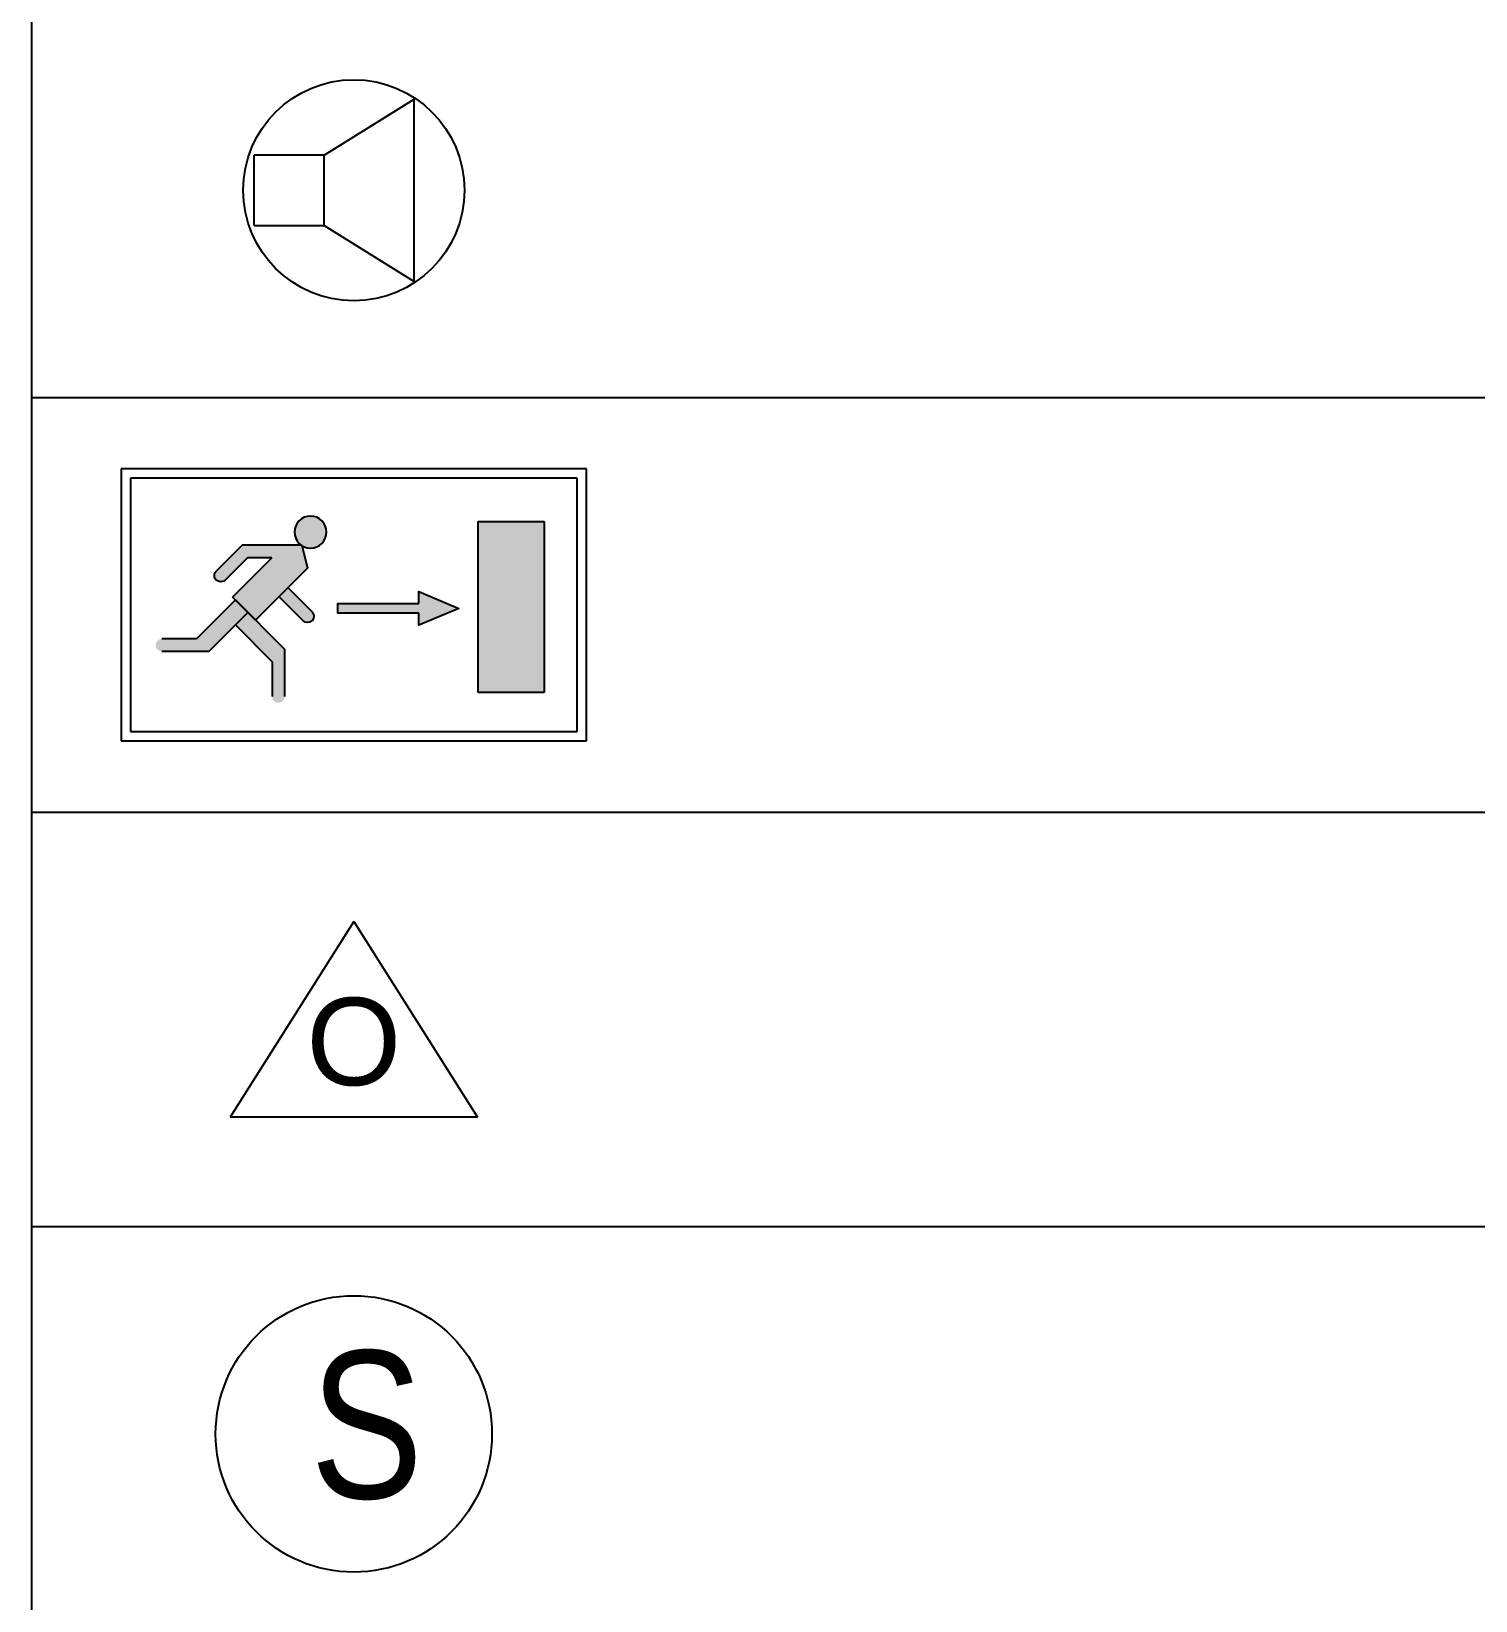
# Model space of a CAD drawing. Header units: millimetres. Extents: x 863 to 22635, y -482 to 12118.
# Drawn here: x 1639.66 to 1655.34, y 2159.74 to 2176.77 of the extents above; entities that cross this region are included whole.
import ezdxf
from ezdxf.enums import TextEntityAlignment as Align

# ---------------------------------------------------------------- set-up
doc = ezdxf.new("R2010")
doc.units = ezdxf.units.MM
doc.layers.add('DIM_0G', color=20, linetype='Continuous')
doc.layers.add('NOTE_0G', color=242, linetype='Continuous')
for name, color, linetype, true_color in [('ELTR_exit_0G', 7, 'Continuous', 0x33dd1d), ('ELTR_fire_0G', 7, 'Continuous', 0xff532b), ('ELTR_SOCKET_0G', 7, 'Continuous', 0x24c8ff), ('ELTR_speaker_0G', 7, 'Continuous', 0x622191)]:
    doc.layers.add(name, color=color, linetype=linetype, true_color=true_color)
doc.styles.add('0G', font='ARIALN.TTF')
doc.styles.add('attdef', font='GOTHIC.TTF')
doc.styles.get("Standard").update_dxf_attribs({"font": 'arial.ttf'})

# ---------------------------------------------------------------- blocks, each defined once
blk = doc.blocks.new('SPEAKER')
blk.add_circle((0, 0), 15)
at = {"style": '0G'}
blk.add_text('S', height=16, dxfattribs=at).set_placement((-4.718050580355336, -6.982452861266206))
blk = doc.blocks.new('acilanons')
at = {"linetype": 'Continuous'}
for p, q in [((-3.203098524040796, 3.796419150390647), (6.544209570323348, 9.901875868757088)), ((6.544209570323348, -9.914080146992092), (6.544209570323348, 9.901875868757088)), ((-3.203098524040796, 3.796419150390647), (-10.80814110307779, 3.796419150390647)), ((-10.80814110307779, -3.808623428610187), (-10.80814110307779, 3.796419150390647)), ((-3.203098524040796, -3.808623428610187), (-3.203098524040796, 3.796419150390647)), ((-10.80814110307779, -3.808623428610187), (-3.203098524040796, -3.808623428610187)), ((-3.203098524040796, -3.808623428610187), (6.544209570323348, -9.914080146992092))]:
    blk.add_line(p, q, dxfattribs=at)
blk.add_circle((0, 0), 11.99999999999994, dxfattribs=at)
blk = doc.blocks.new('Exit')
at = {"layer": 'ELTR_exit_0G', "ltscale": 0.1}
for points in [[(5.728029286998208, 43.88139517232775, 0.5898170182095145), (10.89745849976316, 41.02367252095791), (10.92533110437216, 41.13689348846675), (11.06622377176245, 41.13689348846675, 0.2420072101994423), (12.47724195670162, 43.88139517232775, 1)], [(27.03723227285081, 33.8100768942968, 0.1551240104924726), (27.74734565155811, 33.44256612542452, 0.7314158322784019), (28.90341165178688, 35.67634538561107), (23.44260280096206, 41.13689348846675), (11.06622377176476, 41.13689348846675, -0.0150589293451011), (10.89745849975642, 41.02367252095912), (9.741056850936726, 36.32626747712493), (20.66962994151982, 25.39769438654186), (25.50745382049354, 30.23551826551557), (17.24531779700192, 38.49765428900719), (22.34943104052217, 38.49765428900719)], [(3.377030112838838, 28.86321031901753), (-13.64872732246295, 28.86321031904663), (-13.64872732246294, 31.37693154718727), (-22.09848010243149, 27.85222181797144), (-13.64872732246295, 24.32751208875561), (-13.64872732246295, 26.84123331689625), (3.377030112838836, 26.84123331686715)]]:
    blk.add_hatch(color=256, dxfattribs=at).paths.add_polyline_path(points)
h = blk.add_hatch(color=256, dxfattribs=at)
edge = h.paths.add_edge_path()
edge.add_line((13.86114558653207, 32.20617874152959), (15.7221098121372, 30.34521451592445))
edge.add_line((15.7221098121372, 30.34521451592445), (10.63900703197578, 25.26211173951742))
edge.add_ellipse((9.70852491952246, 26.19259385265468), major_axis=(-0.9304821127952889, 0.9304821127952889), ratio=1, start_angle=-2.1057303456473164e-08, end_angle=179.9999999789428, ccw=False)
edge.add_line((8.778042807069141, 27.12307596579194), (13.86114558653207, 32.20617874152959))
edge = h.paths.add_edge_path()
edge.add_line((22.26659449649742, 26.99465893756133), (24.89108332962497, 24.37017010443379))
edge.add_line((24.89108332962497, 24.37017010443379), (17.17052922659786, 16.64961600530659))
edge.add_line((17.17052922659786, 16.64961600530659), (17.17052922659786, 9.319926117052091))
edge.add_ellipse((15.85090962686809, 9.319926117052091), major_axis=(0.9331119675582872, 0.9331119675582872), ratio=0.9999999999942452, start_angle=134.9999999998351, end_angle=314.99999999983515, ccw=False)
edge.add_line((14.53129002713831, 9.319926117052091), (14.53129002713831, 19.25935447216034))
edge.add_line((14.53129002713831, 19.25935447216034), (22.26659449649742, 26.99465893756133))
edge = h.paths.add_edge_path()
edge.add_line((22.26659449451836, 26.99465893954039), (24.89108332881006, 29.61914777383208))
edge.add_line((24.89108332881006, 29.61914777383208), (33.07026391365798, 21.43996718525887))
edge.add_line((33.07026391365798, 21.43996718525887), (40.30669227504404, 21.43996718525887))
edge.add_ellipse((40.30669227504404, 20.12034758552909), major_axis=(-0.9331119675576888, 0.9331119675576888), ratio=0.9999999999955279, start_angle=134.9999999998719, end_angle=314.9999999998719, ccw=False)
edge.add_line((40.30669227504404, 18.80072798579931), (30.46052544825943, 18.80072798579931))
edge.add_line((30.46052544825943, 18.80072798579931), (22.26659449451836, 26.99465893954039))
for p, q in [((-48.91018415987492, 57.19065050408244), (48.91018415987492, 57.19065050408244)), ((-48.91018415987492, 0), (-48.91018415987492, 57.19065050408244)), ((48.91018415987492, 57.19065050408244), (48.91018415987492, 0)), ((-46.91018415987492, 55.19065050408244), (46.91018415987492, 55.19065050408244)), ((-46.91018415987492, 2), (-46.91018415987492, 55.19065050408244)), ((46.91018415987492, 55.19065050408244), (46.91018415987492, 2)), ((-26.14445462956793, 46.10729855671524), (-40.01716216787463, 46.10729855671524)), ((-40.01716216787463, 46.10729855671524), (-40.01716216787463, 10.20017712190747)), ((-26.14445462956793, 10.20017712190747), (-26.14445462956793, 46.10729855671524)), ((10.92533110437216, 41.13689348846675), (9.741056850936726, 36.32626747712493)), ((10.92533110437216, 41.13689348846675), (23.44260280096206, 41.13689348846675)), ((23.44260280096206, 41.13689348846675), (28.90341165178688, 35.67634538561107)), ((9.741056850936726, 36.32626747712493), (20.66962994151982, 25.39769438654186)), ((17.24531779700192, 38.49765428900719), (25.50745382049354, 30.23551826551557)), ((17.24531779700192, 38.49765428900719), (22.34943104052218, 38.49765428900719)), ((22.34943104052218, 38.49765428900719), (27.03723227285081, 33.8100768942968)), ((13.86114558839472, 32.20617874339223), (8.778042807069141, 27.12307596579194)), ((15.7221098121372, 30.34521451592445), (10.63900703197578, 25.26211173951742)), ((20.66962994151982, 25.39769438654186), (25.50745382049354, 30.23551826551557)), ((24.8910833314294, 29.61914777118364), (14.53129002713831, 19.25935447216034)), ((22.26659449649742, 26.99465893756133), (30.46052544825943, 18.80072798579931)), ((24.8910833314294, 29.61914777118364), (33.07026391365798, 21.43996718525887)), ((24.89108332962497, 24.37017010440468), (17.17052922659786, 16.64961600530659)), ((33.07026391365798, 21.43996718525887), (40.30669227504404, 21.43996718525887)), ((14.53129002713831, 19.25935447216034), (14.53129002713831, 9.319926117052091)), ((17.17052922659786, 16.64961600530659), (17.17052922659786, 9.319926117052091)), ((30.46052544825943, 18.80072798579931), (40.30669227504404, 18.80072798579931)), ((-40.01716216787463, 10.20017712190747), (-26.14445462956793, 10.20017712190747)), ((48.91018415987492, 0), (-48.91018415987492, 0)), ((46.91018415987492, 2), (-46.91018415987492, 2))]:
    blk.add_line(p, q, dxfattribs=at)
for points in [[(-13.64872732246295, 28.86321031904663), (-13.64872732246295, 31.37693154718727), (-22.09848010243149, 27.85222181797144), (-13.64872732246295, 24.32751208875561), (-13.64872732246295, 26.84123331689625)], [(-13.64872732246295, 26.84123331689625), (3.377030112838838, 26.84123331686715), (3.377030112838838, 28.86321031901753), (-13.64872732246295, 28.86321031904663)]]:
    blk.add_lwpolyline(points, dxfattribs=at)
blk.add_circle((9.102635621849913, 43.88139517232775), 3.374606334848845, dxfattribs=at)
for centre, radius, start, end in [((27.97032196231885, 34.74321113995393), 1.319619600104774, 225.0013679399008, 45.00136794107989), ((9.70852491952246, 26.19259385264013), 1.315900423470957, 134.9999999803971, 314.9999999803971)]:
    blk.add_arc(centre, radius, start, end, dxfattribs=at)
blk.add_solid([(-26.1444546286366, 10.20017712190747), (-40.0171621669433, 10.20017712190747), (-26.1444546286366, 46.10729855671524), (-40.0171621669433, 46.10729855671524)], dxfattribs=at)
blk = doc.blocks.new('*U31')
at = {"color": 0}
for p, q in [((0, 7.618315376326794), (-9.629762182012195, -7.618315376326794)), ((0, 7.618315376326794), (9.629762182012195, -7.618315376326794)), ((9.629762182012195, -7.618315376326794), (-9.629762182012195, -7.618315376326794))]:
    blk.add_line(p, q, dxfattribs=at)
blk.add_text('O', height=6.805543251493634, dxfattribs=at).set_placement((-3.695840886313817, -5.12673783337323))
blk = doc.blocks.new('221014_0G_LAYER-SYMBOL')
at = {"layer": 'NOTE_0G'}
for p, q in [((776.1573543351842, 1218.904490185319), (808.6573543351842, 1218.904490185319)), ((776.1573543351842, 1214.404490185319), (808.6573543351842, 1214.404490185319)), ((776.1573543351842, 1209.904490185319), (808.6573543351842, 1209.904490185319))]:
    blk.add_line(p, q, dxfattribs=at)
blk.add_lwpolyline([(776.1573543351842, 1191.904490185319), (808.6573543351842, 1191.904490185319), (808.6573543351842, 1245.904490185319), (776.1573543351842, 1245.904490185319)], close=True, dxfattribs=at)
at = {"layer": 'ELTR_exit_0G', "xscale": -0.0516656000283547, "yscale": 0.0516656000250805, "zscale": 0.0516656000251532, "rotation": 359.9999999995965}
blk.add_blockref('Exit', (779.6573543350678, 1215.17709554825), dxfattribs=at)
at = {"layer": 'ELTR_fire_0G', "xscale": 0.1394971200032159, "yscale": 0.1394971200032159, "zscale": 0.1394971200032159}
blk.add_blockref('*U31', (779.6573543351842, 1212.154490185319), dxfattribs=at)
at = {"layer": 'ELTR_SOCKET_0G', "xscale": 0.1, "yscale": 0.1, "zscale": 0.1}
blk.add_blockref('acilanons', (779.6573543351842, 1221.154490185319), dxfattribs=at)
at = {"layer": 'ELTR_speaker_0G', "xscale": 0.1, "yscale": 0.1, "zscale": 0.1}
blk.add_blockref('SPEAKER', (779.6573543351842, 1207.654490185319), dxfattribs=at)
at = {"color": 0, "style": 'attdef', "flags": 4}
for tag, p in [('W1', (781.6573543351842, 1512.904472177674)), ('F1', (781.6573543351842, 1435.404472177674)), ('C1', (781.6573543351842, 1368.082069595926)), ('M1', (781.6573543351842, 1309.904472177674))]:
    blk.add_attdef(tag, text='', height=1.1, dxfattribs=at).set_placement(p, align=Align.MIDDLE_CENTER)

msp = doc.modelspace()

# ---------------------------------------------------------------- block references
at = {"layer": 'DIM_0G'}
msp.add_blockref('221014_0G_LAYER-SYMBOL', (863.5033547789135, 953.8938665301948), dxfattribs=at)

doc.saveas('drawing.dxf')
